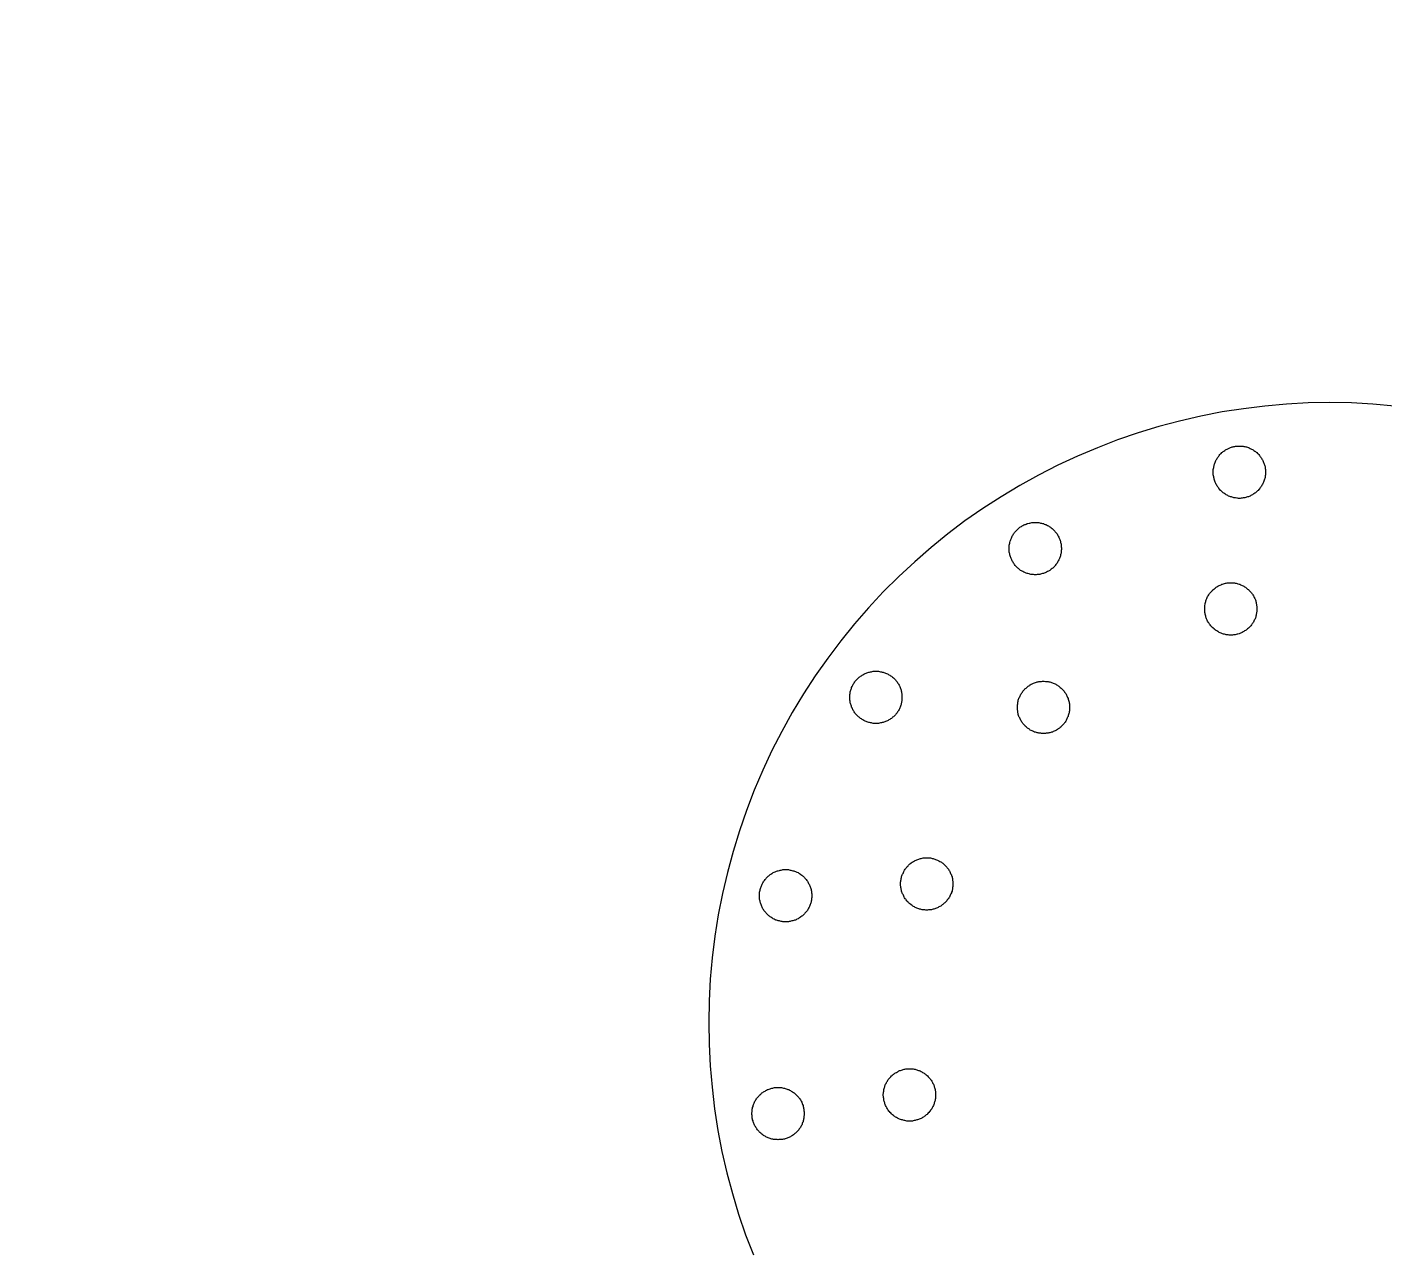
# Model space of a CAD drawing. Extents: x 1225654 to 1325654, y 924838 to 1022543.
# Drawn here: x 1302540 to 1304111, y 967745 to 969159 of the extents above; entities that cross this region are included whole.
import ezdxf

# ---------------------------------------------------------------- set-up
doc = ezdxf.new("R2010")
doc.units = 13

msp = doc.modelspace()

# ---------------------------------------------------------------- linework, layer by layer
msp.add_lwpolyline([(1260678.3, 924838.4), (1290630.1, 924838.4, 6.524121)], format="xyb", close=True)
msp.add_lwpolyline([(1260678.3, 924838.4), (1290630.1, 924838.4, 6.524121)], format="xyb", close=True)
msp.add_lwpolyline([(1304122.5, 968721.1), (1304097.5, 968723.3), (1304072.6, 968724.7), (1304047.6, 968725.1), (1304022.6, 968724.7), (1303997.5, 968723.3), (1303972.4, 968721.1), (1303947.7, 968718.1), (1303923, 968714.3), (1303898.4, 968709.3), (1303873.9, 968703.7), (1303849.9, 968697.5), (1303825.8, 968690), (1303802.1, 968681.9), (1303778.8, 968672.9), (1303755.6, 968663.2), (1303732.9, 968652.6), (1303710.6, 968641.2), (1303688.8, 968629.3), (1303667.2, 968616.2), (1303646.2, 968602.7), (1303625.5, 968588.3), (1303605.5, 968573.2), (1303586.2, 968557.5), (1303567.3, 968541), (1303548.8, 968523.9), (1303531, 968506.4), (1303513.9, 968487.9), (1303497.5, 968469.1), (1303481.8, 968449.7), (1303466.7, 968429.7), (1303452.3, 968409.2), (1303438.6, 968388.3), (1303425.7, 968366.7), (1303413.6, 968344.8), (1303402.1, 968322.6), (1303391.5, 968299.9), (1303381.6, 968276.9), (1303372.6, 968253.5), (1303364.5, 968229.8), (1303357.1, 968205.8), (1303350.6, 968181.7), (1303344.9, 968157.2), (1303340, 968132.7), (1303336.2, 968107.9), (1303333.1, 968083), (1303330.8, 968058.2), (1303329.5, 968033), (1303329, 968008), (1303329.5, 967983.1), (1303330.5, 967958.1), (1303332.8, 967933.1), (1303335.7, 967908.2), (1303339.6, 967883.3), (1303344.3, 967858.8), (1303349.9, 967834.3), (1303356.4, 967810.3), (1303363.6, 967786.2), (1303371.7, 967762.5), (1303380.7, 967739.2)])
for points in [[(1303943, 968614.4), (1303941.9, 968614.4), (1303941, 968614.6), (1303939.9, 968614.6), (1303938.7, 968614.9), (1303937.8, 968614.9), (1303936.7, 968615.1), (1303935.8, 968615.3), (1303934.7, 968615.6), (1303933.8, 968616), (1303932.7, 968616.2), (1303931.8, 968616.6), (1303930.6, 968617.1), (1303929.7, 968617.6), (1303928.8, 968618), (1303927.9, 968618.5), (1303927, 968619.2), (1303926.1, 968619.6), (1303925.2, 968620.2), (1303924.3, 968620.9), (1303923.6, 968621.6), (1303922.7, 968622.3), (1303922.1, 968622.9), (1303921.2, 968623.6), (1303920.5, 968624.5), (1303919.8, 968625.2), (1303919.1, 968626.1), (1303918.5, 968627), (1303918, 968627.9), (1303917.4, 968628.6), (1303916.9, 968629.5), (1303916.2, 968630.6), (1303915.8, 968631.5), (1303915.3, 968632.4), (1303914.9, 968633.3), (1303914.7, 968634.4), (1303914.2, 968635.3), (1303914, 968636.5), (1303913.8, 968637.3), (1303913.5, 968638.5), (1303913.3, 968639.4), (1303913.1, 968640.5), (1303912.8, 968641.6), (1303912.8, 968642.5), (1303912.8, 968643.7), (1303912.8, 968644.8), (1303912.8, 968645.7), (1303912.8, 968646.8), (1303912.8, 968647.9), (1303913.1, 968648.8), (1303913.3, 968650), (1303913.5, 968651.1), (1303913.8, 968652), (1303914, 968653.1), (1303914.2, 968654), (1303914.7, 968655.1), (1303914.9, 968656), (1303915.3, 968656.9), (1303915.8, 968658.1), (1303916.2, 968658.9), (1303916.9, 968659.8), (1303917.4, 968660.8), (1303918, 968661.7), (1303918.5, 968662.5), (1303919.1, 968663.2), (1303919.8, 968664.1), (1303920.5, 968665), (1303921.2, 968665.7), (1303922.1, 968666.4), (1303922.7, 968667.3), (1303923.6, 968668), (1303924.3, 968668.6), (1303925.2, 968669.1), (1303926.1, 968669.7), (1303927, 968670.4), (1303927.9, 968670.9), (1303928.8, 968671.3), (1303929.7, 968671.8), (1303930.6, 968672.2), (1303931.8, 968672.7), (1303932.7, 968673.1), (1303933.8, 968673.6), (1303934.7, 968673.8), (1303935.8, 968674), (1303936.7, 968674.2), (1303937.8, 968674.5), (1303938.7, 968674.7), (1303939.9, 968674.7), (1303941, 968674.9), (1303941.9, 968674.9), (1303943, 968674.9), (1303944.1, 968674.9), (1303945, 968674.9), (1303946.2, 968674.7), (1303947.3, 968674.7), (1303948.2, 968674.5), (1303949.3, 968674.2), (1303950.4, 968674), (1303951.3, 968673.8), (1303952.4, 968673.6), (1303953.4, 968673.1), (1303954.3, 968672.7), (1303955.4, 968672.2), (1303956.3, 968671.8), (1303957.2, 968671.3), (1303958.1, 968670.9), (1303959, 968670.4), (1303959.9, 968669.7), (1303960.8, 968669.1), (1303961.7, 968668.6), (1303962.3, 968668), (1303963.2, 968667.3), (1303963.9, 968666.4), (1303964.8, 968665.7), (1303965.5, 968665), (1303966.2, 968664.1), (1303966.8, 968663.2), (1303967.5, 968662.5), (1303968, 968661.7), (1303968.7, 968660.8), (1303969.1, 968659.8), (1303969.8, 968658.9), (1303970.2, 968658.1), (1303970.7, 968656.9), (1303971.1, 968656), (1303971.4, 968655.1), (1303971.8, 968654), (1303972, 968653.1), (1303972.3, 968652), (1303972.7, 968651.1), (1303972.7, 968650), (1303972.9, 968648.8), (1303973.1, 968647.9), (1303973.1, 968646.8), (1303973.1, 968645.7), (1303973.1, 968644.8), (1303973.1, 968643.7), (1303973.1, 968642.5), (1303973.1, 968641.6), (1303972.9, 968640.5), (1303972.7, 968639.4), (1303972.7, 968638.5), (1303972.3, 968637.3), (1303972, 968636.5), (1303971.8, 968635.3), (1303971.4, 968634.4), (1303971.1, 968633.3), (1303970.7, 968632.4), (1303970.2, 968631.5), (1303969.8, 968630.6), (1303969.1, 968629.5), (1303968.7, 968628.6), (1303968, 968627.9), (1303967.5, 968627), (1303966.8, 968626.1), (1303966.2, 968625.2), (1303965.5, 968624.5), (1303964.8, 968623.6), (1303963.9, 968622.9), (1303963.2, 968622.3), (1303962.3, 968621.6), (1303961.7, 968620.9), (1303960.8, 968620.2), (1303959.9, 968619.6), (1303959, 968619.2), (1303958.1, 968618.5), (1303957.2, 968618), (1303956.3, 968617.6), (1303955.4, 968617.1), (1303954.3, 968616.6), (1303953.4, 968616.2), (1303952.4, 968616), (1303951.3, 968615.6), (1303950.4, 968615.3), (1303949.3, 968615.1), (1303948.2, 968614.9), (1303947.3, 968614.9), (1303946.2, 968614.6), (1303945, 968614.6), (1303944.1, 968614.4), (1303943, 968614.4), (1303943, 968614.4)], [(1303706.8, 968526), (1303705.8, 968526), (1303704.7, 968526.2), (1303703.6, 968526.2), (1303702.7, 968526.4), (1303701.6, 968526.4), (1303700.5, 968526.6), (1303699.6, 968526.9), (1303698.4, 968527.3), (1303697.5, 968527.5), (1303696.4, 968527.8), (1303695.5, 968528.2), (1303694.6, 968528.7), (1303693.5, 968529.1), (1303692.6, 968529.6), (1303691.7, 968530), (1303690.8, 968530.7), (1303689.9, 968531.1), (1303689, 968531.8), (1303688.3, 968532.5), (1303687.4, 968533.2), (1303686.5, 968533.8), (1303685.8, 968534.5), (1303685.2, 968535.2), (1303684.2, 968536.1), (1303683.6, 968536.8), (1303682.9, 968537.7), (1303682.5, 968538.6), (1303681.8, 968539.5), (1303681.1, 968540.4), (1303680.6, 968541.3), (1303680.2, 968542.2), (1303679.7, 968543.1), (1303679.3, 968544), (1303678.9, 968544.9), (1303678.4, 968546), (1303678.2, 968546.9), (1303677.7, 968548), (1303677.5, 968548.9), (1303677.3, 968550.1), (1303677, 968551), (1303676.8, 968552.1), (1303676.8, 968553.2), (1303676.6, 968554.1), (1303676.6, 968555.2), (1303676.6, 968556.3), (1303676.6, 968557.3), (1303676.6, 968558.4), (1303676.8, 968559.5), (1303676.8, 968560.4), (1303677, 968561.5), (1303677.3, 968562.6), (1303677.5, 968563.5), (1303677.7, 968564.7), (1303678.2, 968565.6), (1303678.4, 968566.7), (1303678.9, 968567.6), (1303679.3, 968568.5), (1303679.7, 968569.6), (1303680.2, 968570.5), (1303680.6, 968571.4), (1303681.1, 968572.3), (1303681.8, 968573.2), (1303682.5, 968574.1), (1303682.9, 968575), (1303683.6, 968575.7), (1303684.2, 968576.6), (1303685.2, 968577.3), (1303685.8, 968577.9), (1303686.5, 968578.9), (1303687.4, 968579.5), (1303688.3, 968580.2), (1303689, 968580.9), (1303689.9, 968581.3), (1303690.8, 968582), (1303691.7, 968582.5), (1303692.6, 968582.9), (1303693.5, 968583.6), (1303694.6, 968584), (1303695.5, 968584.2), (1303696.4, 968584.7), (1303697.5, 968585.2), (1303698.4, 968585.4), (1303699.6, 968585.6), (1303700.5, 968585.8), (1303701.6, 968586.1), (1303702.7, 968586.3), (1303703.6, 968586.3), (1303704.7, 968586.5), (1303705.8, 968586.5), (1303706.8, 968586.5), (1303707.9, 968586.5), (1303709, 968586.5), (1303709.9, 968586.3), (1303711, 968586.3), (1303712.1, 968586.1), (1303713, 968585.8), (1303714.2, 968585.6), (1303715.1, 968585.4), (1303716.2, 968585.2), (1303717.1, 968584.7), (1303718.2, 968584.2), (1303719.1, 968584), (1303720, 968583.6), (1303720.9, 968582.9), (1303722.1, 968582.5), (1303722.9, 968582), (1303723.6, 968581.3), (1303724.5, 968580.9), (1303725.4, 968580.2), (1303726.3, 968579.5), (1303727, 968578.9), (1303727.9, 968577.9), (1303728.6, 968577.3), (1303729.3, 968576.6), (1303729.9, 968575.7), (1303730.6, 968575), (1303731.3, 968574.1), (1303732, 968573.2), (1303732.4, 968572.3), (1303733.1, 968571.4), (1303733.5, 968570.5), (1303734, 968569.6), (1303734.4, 968568.5), (1303734.9, 968567.6), (1303735.3, 968566.7), (1303735.6, 968565.6), (1303736, 968564.7), (1303736.2, 968563.5), (1303736.5, 968562.6), (1303736.7, 968561.5), (1303736.7, 968560.4), (1303736.9, 968559.5), (1303736.9, 968558.4), (1303737.1, 968557.3), (1303737.1, 968556.3), (1303737.1, 968555.2), (1303736.9, 968554.1), (1303736.9, 968553.2), (1303736.7, 968552.1), (1303736.7, 968551), (1303736.5, 968550.1), (1303736.2, 968548.9), (1303736, 968548), (1303735.6, 968546.9), (1303735.3, 968546), (1303734.9, 968544.9), (1303734.4, 968544), (1303734, 968543.1), (1303733.5, 968542.2), (1303733.1, 968541.3), (1303732.4, 968540.4), (1303732, 968539.5), (1303731.3, 968538.6), (1303730.6, 968537.7), (1303729.9, 968536.8), (1303729.3, 968536.1), (1303728.6, 968535.2), (1303727.9, 968534.5), (1303727, 968533.8), (1303726.3, 968533.2), (1303725.4, 968532.5), (1303724.5, 968531.8), (1303723.6, 968531.1), (1303722.9, 968530.7), (1303722.1, 968530), (1303720.9, 968529.6), (1303720, 968529.1), (1303719.1, 968528.7), (1303718.2, 968528.2), (1303717.1, 968527.8), (1303716.2, 968527.5), (1303715.1, 968527.3), (1303714.2, 968526.9), (1303713, 968526.6), (1303712.1, 968526.4), (1303711, 968526.4), (1303709.9, 968526.2), (1303709, 968526.2), (1303707.9, 968526), (1303706.8, 968526), (1303706.8, 968526)], [(1303933.1, 968456.2), (1303932, 968456.2), (1303931.1, 968456.2), (1303929.9, 968456.4), (1303928.8, 968456.4), (1303927.9, 968456.7), (1303926.8, 968456.9), (1303925.7, 968457.1), (1303924.8, 968457.4), (1303923.6, 968457.8), (1303922.7, 968458), (1303921.9, 968458.4), (1303920.7, 968458.9), (1303919.8, 968459.4), (1303918.9, 968459.8), (1303918, 968460.3), (1303917.1, 968461), (1303916.2, 968461.4), (1303915.3, 968462), (1303914.4, 968462.7), (1303913.8, 968463.4), (1303912.8, 968464.1), (1303912.2, 968464.8), (1303911.3, 968465.5), (1303910.6, 968466.3), (1303909.9, 968467), (1303909.2, 968467.9), (1303908.6, 968468.9), (1303908.2, 968469.5), (1303907.5, 968470.4), (1303907, 968471.3), (1303906.3, 968472.2), (1303905.9, 968473.3), (1303905.4, 968474.2), (1303905, 968475.1), (1303904.7, 968476.3), (1303904.3, 968477.1), (1303904.1, 968478.1), (1303903.9, 968479.2), (1303903.6, 968480.3), (1303903.4, 968481.2), (1303903.2, 968482.3), (1303903, 968483.3), (1303903, 968484.3), (1303903, 968485.5), (1303903, 968486.6), (1303903, 968487.5), (1303903, 968488.6), (1303903, 968489.8), (1303903.2, 968490.6), (1303903.4, 968491.8), (1303903.6, 968492.7), (1303903.9, 968493.8), (1303904.1, 968494.9), (1303904.3, 968495.8), (1303904.7, 968497), (1303905, 968497.8), (1303905.4, 968498.7), (1303905.9, 968499.7), (1303906.3, 968500.8), (1303907, 968501.7), (1303907.5, 968502.6), (1303908.2, 968503.5), (1303908.6, 968504.4), (1303909.2, 968505), (1303909.9, 968505.9), (1303910.6, 968506.6), (1303911.3, 968507.5), (1303912.2, 968508.2), (1303912.8, 968508.9), (1303913.8, 968509.5), (1303914.4, 968510.2), (1303915.3, 968510.9), (1303916.2, 968511.6), (1303917.1, 968512.2), (1303918, 968512.7), (1303918.9, 968513.1), (1303919.8, 968513.6), (1303920.7, 968514.1), (1303921.9, 968514.5), (1303922.7, 968515), (1303923.6, 968515.2), (1303924.8, 968515.6), (1303925.7, 968515.8), (1303926.8, 968516.1), (1303927.9, 968516.3), (1303928.8, 968516.5), (1303929.9, 968516.5), (1303931.1, 968516.7), (1303932, 968516.7), (1303933.1, 968516.7), (1303934.2, 968516.7), (1303935.1, 968516.7), (1303936.3, 968516.5), (1303937.4, 968516.5), (1303938.3, 968516.3), (1303939.4, 968516.1), (1303940.5, 968515.8), (1303941.4, 968515.6), (1303942.6, 968515.2), (1303943.5, 968515), (1303944.3, 968514.5), (1303945.5, 968514.1), (1303946.4, 968513.6), (1303947.3, 968513.1), (1303948.2, 968512.7), (1303949.1, 968512.2), (1303950, 968511.6), (1303950.9, 968510.9), (1303951.8, 968510.2), (1303952.4, 968509.5), (1303953.4, 968508.9), (1303954, 968508.2), (1303954.9, 968507.5), (1303955.6, 968506.6), (1303956.3, 968505.9), (1303957, 968505), (1303957.6, 968504.4), (1303958.1, 968503.5), (1303958.7, 968502.6), (1303959.2, 968501.7), (1303959.9, 968500.8), (1303960.3, 968499.7), (1303960.8, 968498.7), (1303961.2, 968497.8), (1303961.5, 968497), (1303961.9, 968495.8), (1303962.1, 968494.9), (1303962.3, 968493.8), (1303962.6, 968492.7), (1303962.8, 968491.8), (1303963, 968490.6), (1303963.2, 968489.8), (1303963.2, 968488.6), (1303963.2, 968487.5), (1303963.2, 968486.6), (1303963.2, 968485.5), (1303963.2, 968484.3), (1303963.2, 968483.3), (1303963, 968482.3), (1303962.8, 968481.2), (1303962.6, 968480.3), (1303962.3, 968479.2), (1303962.1, 968478.1), (1303961.9, 968477.1), (1303961.5, 968476.3), (1303961.2, 968475.1), (1303960.8, 968474.2), (1303960.3, 968473.3), (1303959.9, 968472.2), (1303959.2, 968471.3), (1303958.7, 968470.4), (1303958.1, 968469.5), (1303957.6, 968468.9), (1303957, 968467.9), (1303956.3, 968467), (1303955.6, 968466.3), (1303954.9, 968465.5), (1303954, 968464.8), (1303953.4, 968464.1), (1303952.4, 968463.4), (1303951.8, 968462.7), (1303950.9, 968462), (1303950, 968461.4), (1303949.1, 968461), (1303948.2, 968460.3), (1303947.3, 968459.8), (1303946.4, 968459.4), (1303945.5, 968458.9), (1303944.3, 968458.4), (1303943.5, 968458), (1303942.6, 968457.8), (1303941.4, 968457.4), (1303940.5, 968457.1), (1303939.4, 968456.9), (1303938.3, 968456.7), (1303937.4, 968456.4), (1303936.3, 968456.4), (1303935.1, 968456.2), (1303934.2, 968456.2), (1303933.1, 968456.2), (1303933.1, 968456.2)], [(1303522.4, 968354.1), (1303521.4, 968354.1), (1303520.4, 968354.1), (1303519.3, 968354.1), (1303518.2, 968354.3), (1303517.3, 968354.6), (1303516.2, 968354.8), (1303515.1, 968355), (1303514.2, 968355.2), (1303513, 968355.4), (1303512.1, 968355.9), (1303511.2, 968356.1), (1303510.1, 968356.6), (1303509.2, 968357), (1303508.3, 968357.5), (1303507.4, 968358.2), (1303506.5, 968358.6), (1303505.6, 968359.2), (1303504.7, 968359.7), (1303503.8, 968360.4), (1303503.1, 968361.1), (1303502.2, 968361.8), (1303501.5, 968362.4), (1303500.7, 968363.3), (1303500, 968364), (1303499.3, 968364.9), (1303498.6, 968365.6), (1303497.9, 968366.4), (1303497.3, 968367.4), (1303496.8, 968368.3), (1303496.2, 968369.1), (1303495.7, 968370), (1303495.2, 968371), (1303494.8, 968371.9), (1303494.3, 968373), (1303494.1, 968373.9), (1303493.7, 968375), (1303493.5, 968375.9), (1303493, 968377), (1303492.8, 968377.9), (1303492.8, 968379.1), (1303492.6, 968379.9), (1303492.3, 968381.1), (1303492.3, 968382.2), (1303492.3, 968383.1), (1303492.1, 968384.2), (1303492.3, 968385.4), (1303492.3, 968386.3), (1303492.3, 968387.4), (1303492.6, 968388.5), (1303492.8, 968389.4), (1303492.8, 968390.6), (1303493, 968391.6), (1303493.5, 968392.6), (1303493.7, 968393.7), (1303494.1, 968394.6), (1303494.3, 968395.5), (1303494.8, 968396.6), (1303495.2, 968397.5), (1303495.7, 968398.4), (1303496.2, 968399.3), (1303496.8, 968400.2), (1303497.3, 968401.1), (1303497.9, 968402), (1303498.6, 968402.9), (1303499.3, 968403.6), (1303500, 968404.5), (1303500.7, 968405.1), (1303501.5, 968406), (1303502.2, 968406.7), (1303503.1, 968407.4), (1303503.8, 968408.1), (1303504.7, 968408.7), (1303505.6, 968409.2), (1303506.5, 968409.9), (1303507.4, 968410.3), (1303508.3, 968411), (1303509.2, 968411.5), (1303510.1, 968411.9), (1303511.2, 968412.3), (1303512.1, 968412.6), (1303513, 968413), (1303514.2, 968413.2), (1303515.1, 968413.5), (1303516.2, 968413.9), (1303517.3, 968413.9), (1303518.2, 968414.2), (1303519.3, 968414.4), (1303520.4, 968414.4), (1303521.4, 968414.4), (1303522.4, 968414.4), (1303523.6, 968414.4), (1303524.5, 968414.4), (1303525.6, 968414.4), (1303526.7, 968414.2), (1303527.6, 968413.9), (1303528.8, 968413.9), (1303529.6, 968413.5), (1303530.8, 968413.2), (1303531.7, 968413), (1303532.8, 968412.6), (1303533.7, 968412.3), (1303534.8, 968411.9), (1303535.8, 968411.5), (1303536.7, 968411), (1303537.5, 968410.3), (1303538.4, 968409.9), (1303539.4, 968409.2), (1303540.3, 968408.7), (1303541.1, 968408.1), (1303541.8, 968407.4), (1303542.7, 968406.7), (1303543.4, 968406), (1303544.3, 968405.1), (1303545, 968404.5), (1303545.6, 968403.6), (1303546.3, 968402.9), (1303547, 968402), (1303547.4, 968401.1), (1303548.1, 968400.2), (1303548.6, 968399.3), (1303549.3, 968398.4), (1303549.7, 968397.5), (1303550.2, 968396.6), (1303550.6, 968395.5), (1303550.9, 968394.6), (1303551.3, 968393.7), (1303551.5, 968392.6), (1303551.7, 968391.6), (1303551.9, 968390.6), (1303552.2, 968389.4), (1303552.4, 968388.5), (1303552.6, 968387.4), (1303552.6, 968386.3), (1303552.6, 968385.4), (1303552.6, 968384.2), (1303552.6, 968383.1), (1303552.6, 968382.2), (1303552.6, 968381.1), (1303552.4, 968379.9), (1303552.2, 968379.1), (1303551.9, 968377.9), (1303551.7, 968377), (1303551.5, 968375.9), (1303551.3, 968375), (1303550.9, 968373.9), (1303550.6, 968373), (1303550.2, 968371.9), (1303549.7, 968371), (1303549.3, 968370), (1303548.6, 968369.1), (1303548.1, 968368.3), (1303547.4, 968367.4), (1303547, 968366.4), (1303546.3, 968365.6), (1303545.6, 968364.9), (1303545, 968364), (1303544.3, 968363.3), (1303543.4, 968362.4), (1303542.7, 968361.8), (1303541.8, 968361.1), (1303541.1, 968360.4), (1303540.3, 968359.7), (1303539.4, 968359.2), (1303538.4, 968358.6), (1303537.5, 968358.2), (1303536.7, 968357.5), (1303535.8, 968357), (1303534.8, 968356.6), (1303533.7, 968356.1), (1303532.8, 968355.9), (1303531.7, 968355.4), (1303530.8, 968355.2), (1303529.6, 968355), (1303528.8, 968354.8), (1303527.6, 968354.6), (1303526.7, 968354.3), (1303525.6, 968354.1), (1303524.5, 968354.1), (1303523.6, 968354.1), (1303522.4, 968354.1), (1303522.4, 968354.1)], [(1303716.4, 968342.4), (1303715.3, 968342.4), (1303714.2, 968342.4), (1303713.3, 968342.6), (1303712.1, 968342.6), (1303711, 968342.8), (1303710.1, 968343.1), (1303709, 968343.3), (1303708.1, 968343.5), (1303707, 968344), (1303706.1, 968344.1), (1303704.9, 968344.6), (1303704.1, 968345.1), (1303703.2, 968345.5), (1303702.2, 968346), (1303701.1, 968346.4), (1303700.2, 968346.9), (1303699.6, 968347.6), (1303698.6, 968348.2), (1303697.7, 968348.7), (1303696.9, 968349.3), (1303696.2, 968350), (1303695.3, 968350.9), (1303694.6, 968351.6), (1303693.9, 968352.3), (1303693.3, 968353.2), (1303692.6, 968354.1), (1303691.9, 968354.8), (1303691.2, 968355.6), (1303690.8, 968356.6), (1303690.1, 968357.5), (1303689.7, 968358.4), (1303689.2, 968359.2), (1303688.8, 968360.4), (1303688.3, 968361.3), (1303687.8, 968362.2), (1303687.6, 968363.3), (1303687.2, 968364.2), (1303686.9, 968365.4), (1303686.7, 968366.2), (1303686.5, 968367.4), (1303686.5, 968368.5), (1303686.3, 968369.4), (1303686.3, 968370.5), (1303686.1, 968371.6), (1303686.1, 968372.6), (1303686.1, 968373.6), (1303686.3, 968374.8), (1303686.3, 968375.7), (1303686.5, 968376.8), (1303686.5, 968377.9), (1303686.7, 968378.8), (1303686.9, 968379.9), (1303687.2, 968380.8), (1303687.6, 968382), (1303687.8, 968382.9), (1303688.3, 968384), (1303688.8, 968384.9), (1303689.2, 968385.8), (1303689.7, 968386.7), (1303690.1, 968387.8), (1303690.8, 968388.7), (1303691.2, 968389.4), (1303691.9, 968390.3), (1303692.6, 968391.2), (1303693.3, 968392.1), (1303693.9, 968392.8), (1303694.6, 968393.7), (1303695.3, 968394.3), (1303696.2, 968395), (1303696.9, 968395.7), (1303697.7, 968396.4), (1303698.6, 968397.1), (1303699.6, 968397.7), (1303700.2, 968398.2), (1303701.1, 968398.8), (1303702.2, 968399.3), (1303703.2, 968399.8), (1303704.1, 968400.2), (1303704.9, 968400.7), (1303706.1, 968401.1), (1303707, 968401.3), (1303708.1, 968401.8), (1303709, 968402), (1303710.1, 968402.2), (1303711, 968402.4), (1303712.1, 968402.4), (1303713.3, 968402.7), (1303714.2, 968402.7), (1303715.3, 968402.9), (1303716.4, 968402.9), (1303717.3, 968402.9), (1303718.5, 968402.7), (1303719.6, 968402.7), (1303720.5, 968402.4), (1303721.6, 968402.4), (1303722.7, 968402.2), (1303723.6, 968402), (1303724.8, 968401.8), (1303725.7, 968401.3), (1303726.8, 968401.1), (1303727.7, 968400.7), (1303728.6, 968400.2), (1303729.7, 968399.8), (1303730.6, 968399.3), (1303731.5, 968398.8), (1303732.4, 968398.2), (1303733.3, 968397.7), (1303734.2, 968397.1), (1303734.9, 968396.4), (1303735.8, 968395.7), (1303736.7, 968395), (1303737.3, 968394.3), (1303738, 968393.7), (1303738.9, 968392.8), (1303739.6, 968392.1), (1303740.3, 968391.2), (1303740.7, 968390.3), (1303741.4, 968389.4), (1303742.1, 968388.7), (1303742.5, 968387.8), (1303743, 968386.7), (1303743.4, 968385.8), (1303743.8, 968384.9), (1303744.3, 968384), (1303744.8, 968382.9), (1303745, 968382), (1303745.4, 968380.8), (1303745.7, 968379.9), (1303745.9, 968378.8), (1303746.1, 968377.9), (1303746.4, 968376.8), (1303746.4, 968375.7), (1303746.6, 968374.8), (1303746.6, 968373.6), (1303746.6, 968372.6), (1303746.6, 968371.6), (1303746.6, 968370.5), (1303746.4, 968369.4), (1303746.4, 968368.5), (1303746.1, 968367.4), (1303745.9, 968366.2), (1303745.7, 968365.4), (1303745.4, 968364.2), (1303745, 968363.3), (1303744.8, 968362.2), (1303744.3, 968361.3), (1303743.8, 968360.4), (1303743.4, 968359.2), (1303743, 968358.4), (1303742.5, 968357.5), (1303742.1, 968356.6), (1303741.4, 968355.6), (1303740.7, 968354.8), (1303740.3, 968354.1), (1303739.6, 968353.2), (1303738.9, 968352.3), (1303738, 968351.6), (1303737.3, 968350.9), (1303736.7, 968350), (1303735.8, 968349.3), (1303734.9, 968348.7), (1303734.2, 968348.2), (1303733.3, 968347.6), (1303732.4, 968346.9), (1303731.5, 968346.4), (1303730.6, 968346), (1303729.7, 968345.5), (1303728.6, 968345.1), (1303727.7, 968344.6), (1303726.8, 968344.1), (1303725.7, 968344), (1303724.8, 968343.5), (1303723.6, 968343.3), (1303722.7, 968343.1), (1303721.6, 968342.8), (1303720.5, 968342.6), (1303719.6, 968342.6), (1303718.5, 968342.4), (1303717.3, 968342.4), (1303716.4, 968342.4), (1303716.4, 968342.4)], [(1303417.9, 968124.6), (1303416.9, 968124.6), (1303415.8, 968124.6), (1303414.7, 968124.6), (1303413.8, 968124.8), (1303412.7, 968125), (1303411.7, 968125.3), (1303410.7, 968125.5), (1303409.5, 968125.7), (1303408.6, 968126), (1303407.5, 968126.4), (1303406.6, 968126.6), (1303405.7, 968127), (1303404.8, 968127.5), (1303403.7, 968128), (1303402.8, 968128.6), (1303401.9, 968129.1), (1303400.9, 968129.8), (1303400.1, 968130.2), (1303399.4, 968130.9), (1303398.5, 968131.6), (1303397.8, 968132.2), (1303396.9, 968132.9), (1303396.3, 968133.8), (1303395.6, 968134.5), (1303394.9, 968135.4), (1303394.2, 968136.1), (1303393.6, 968137), (1303392.9, 968137.8), (1303392.2, 968138.8), (1303391.7, 968139.7), (1303391.3, 968140.5), (1303390.8, 968141.4), (1303390.4, 968142.4), (1303390, 968143.5), (1303389.5, 968144.4), (1303389.3, 968145.3), (1303388.8, 968146.4), (1303388.6, 968147.3), (1303388.4, 968148.4), (1303388.1, 968149.6), (1303387.9, 968150.5), (1303387.9, 968151.6), (1303387.7, 968152.7), (1303387.7, 968153.6), (1303387.7, 968154.8), (1303387.7, 968155.8), (1303387.7, 968156.8), (1303387.9, 968157.9), (1303387.9, 968159), (1303388.1, 968159.9), (1303388.4, 968161), (1303388.6, 968162), (1303388.8, 968163), (1303389.3, 968164.2), (1303389.5, 968165.1), (1303390, 968166), (1303390.4, 968167.1), (1303390.8, 968168), (1303391.3, 968168.9), (1303391.7, 968169.8), (1303392.2, 968170.7), (1303392.9, 968171.6), (1303393.6, 968172.5), (1303394.2, 968173.4), (1303394.9, 968174.1), (1303395.6, 968175), (1303396.3, 968175.7), (1303396.9, 968176.5), (1303397.8, 968177.2), (1303398.5, 968177.9), (1303399.4, 968178.6), (1303400.1, 968179.3), (1303400.9, 968179.7), (1303401.9, 968180.4), (1303402.8, 968180.8), (1303403.7, 968181.5), (1303404.8, 968182), (1303405.7, 968182.4), (1303406.6, 968182.9), (1303407.5, 968183.1), (1303408.6, 968183.5), (1303409.5, 968183.7), (1303410.7, 968184), (1303411.7, 968184.2), (1303412.7, 968184.4), (1303413.8, 968184.6), (1303414.7, 968184.9), (1303415.8, 968184.9), (1303416.9, 968184.9), (1303417.9, 968184.9), (1303418.9, 968184.9), (1303420.1, 968184.9), (1303421.2, 968184.9), (1303422.1, 968184.6), (1303423.2, 968184.4), (1303424.1, 968184.2), (1303425.3, 968184), (1303426.4, 968183.7), (1303427.3, 968183.5), (1303428.2, 968183.1), (1303429.3, 968182.9), (1303430.2, 968182.4), (1303431.1, 968182), (1303432.3, 968181.5), (1303433.1, 968180.8), (1303434, 968180.4), (1303435, 968179.7), (1303435.6, 968179.3), (1303436.6, 968178.6), (1303437.4, 968177.9), (1303438.1, 968177.2), (1303439, 968176.5), (1303439.7, 968175.7), (1303440.3, 968175), (1303441, 968174.1), (1303441.7, 968173.4), (1303442.4, 968172.5), (1303443.1, 968171.6), (1303443.5, 968170.7), (1303444.2, 968169.8), (1303444.6, 968168.9), (1303445.1, 968168), (1303445.5, 968167.1), (1303446, 968166), (1303446.4, 968165.1), (1303446.7, 968164.2), (1303447.1, 968163), (1303447.4, 968162), (1303447.5, 968161), (1303447.8, 968159.9), (1303448, 968159), (1303448, 968157.9), (1303448.2, 968156.8), (1303448.2, 968155.8), (1303448.2, 968154.8), (1303448.2, 968153.6), (1303448.2, 968152.7), (1303448, 968151.6), (1303448, 968150.5), (1303447.8, 968149.6), (1303447.5, 968148.4), (1303447.4, 968147.3), (1303447.1, 968146.4), (1303446.7, 968145.3), (1303446.4, 968144.4), (1303446, 968143.5), (1303445.5, 968142.4), (1303445.1, 968141.4), (1303444.6, 968140.5), (1303444.2, 968139.7), (1303443.5, 968138.8), (1303443.1, 968137.8), (1303442.4, 968137), (1303441.7, 968136.1), (1303441, 968135.4), (1303440.3, 968134.5), (1303439.7, 968133.8), (1303439, 968132.9), (1303438.1, 968132.2), (1303437.4, 968131.6), (1303436.6, 968130.9), (1303435.6, 968130.2), (1303435, 968129.8), (1303434, 968129.1), (1303433.1, 968128.6), (1303432.3, 968128), (1303431.1, 968127.5), (1303430.2, 968127), (1303429.3, 968126.6), (1303428.2, 968126.4), (1303427.3, 968126), (1303426.4, 968125.7), (1303425.3, 968125.5), (1303424.1, 968125.3), (1303423.2, 968125), (1303422.1, 968124.8), (1303421.2, 968124.6), (1303420.1, 968124.6), (1303418.9, 968124.6), (1303417.9, 968124.6), (1303417.9, 968124.6)], [(1303581.2, 968138.1), (1303580.3, 968138.1), (1303579.2, 968138.3), (1303578.1, 968138.3), (1303577.1, 968138.5), (1303576, 968138.5), (1303574.9, 968138.8), (1303574, 968139), (1303572.9, 968139.2), (1303572, 968139.7), (1303570.9, 968139.9), (1303569.9, 968140.4), (1303569, 968140.8), (1303567.9, 968141.2), (1303567, 968141.7), (1303566.1, 968142.1), (1303565.3, 968142.8), (1303564.3, 968143.3), (1303563.4, 968144), (1303562.7, 968144.6), (1303561.8, 968145.3), (1303561, 968146), (1303560.3, 968146.6), (1303559.6, 968147.3), (1303558.7, 968148.2), (1303558.1, 968148.9), (1303557.4, 968149.8), (1303556.9, 968150.7), (1303556.2, 968151.3), (1303555.5, 968152.2), (1303555.1, 968153.2), (1303554.6, 968154.3), (1303554.2, 968155.2), (1303553.8, 968156.1), (1303553.3, 968157), (1303552.9, 968158.1), (1303552.6, 968159), (1303552.2, 968160.1), (1303551.9, 968161), (1303551.7, 968162.1), (1303551.5, 968163), (1303551.3, 968164.2), (1303551.3, 968165.3), (1303551, 968166.2), (1303551, 968167.3), (1303551, 968168.5), (1303551, 968169.3), (1303551, 968170.5), (1303551.3, 968171.6), (1303551.3, 968172.5), (1303551.5, 968173.6), (1303551.7, 968174.8), (1303551.9, 968175.7), (1303552.2, 968176.8), (1303552.6, 968177.7), (1303552.9, 968178.8), (1303553.3, 968179.7), (1303553.8, 968180.6), (1303554.2, 968181.7), (1303554.6, 968182.6), (1303555.1, 968183.5), (1303555.5, 968184.4), (1303556.2, 968185.3), (1303556.9, 968186.2), (1303557.4, 968186.9), (1303558.1, 968187.8), (1303558.7, 968188.7), (1303559.6, 968189.4), (1303560.3, 968190.1), (1303561, 968190.9), (1303561.8, 968191.6), (1303562.7, 968192.3), (1303563.4, 968192.8), (1303564.3, 968193.4), (1303565.3, 968194.1), (1303566.1, 968194.5), (1303567, 968195), (1303567.9, 968195.4), (1303569, 968195.9), (1303569.9, 968196.4), (1303570.9, 968196.8), (1303572, 968197), (1303572.9, 968197.5), (1303574, 968197.7), (1303574.9, 968197.9), (1303576, 968198.1), (1303577.1, 968198.4), (1303578.1, 968198.4), (1303579.2, 968198.6), (1303580.3, 968198.6), (1303581.2, 968198.6), (1303582.3, 968198.6), (1303583.4, 968198.6), (1303584.3, 968198.4), (1303585.5, 968198.4), (1303586.6, 968198.1), (1303587.5, 968197.9), (1303588.6, 968197.7), (1303589.5, 968197.5), (1303590.6, 968197), (1303591.5, 968196.8), (1303592.7, 968196.4), (1303593.6, 968195.9), (1303594.5, 968195.4), (1303595.4, 968195), (1303596.5, 968194.5), (1303597.4, 968194.1), (1303598.3, 968193.4), (1303599, 968192.8), (1303599.9, 968192.3), (1303600.8, 968191.6), (1303601.4, 968190.9), (1303602.3, 968190.1), (1303603, 968189.4), (1303603.7, 968188.7), (1303604.4, 968187.8), (1303605, 968186.9), (1303605.7, 968186.2), (1303606.4, 968185.3), (1303606.9, 968184.4), (1303607.5, 968183.5), (1303608, 968182.6), (1303608.4, 968181.7), (1303608.9, 968180.6), (1303609.3, 968179.7), (1303609.8, 968178.8), (1303610, 968177.7), (1303610.5, 968176.8), (1303610.7, 968175.7), (1303610.9, 968174.8), (1303611.1, 968173.6), (1303611.1, 968172.5), (1303611.4, 968171.6), (1303611.4, 968170.5), (1303611.6, 968169.3), (1303611.6, 968168.5), (1303611.6, 968167.3), (1303611.4, 968166.2), (1303611.4, 968165.3), (1303611.1, 968164.2), (1303611.1, 968163), (1303610.9, 968162.1), (1303610.7, 968161), (1303610.5, 968160.1), (1303610, 968159), (1303609.8, 968158.1), (1303609.3, 968157), (1303608.9, 968156.1), (1303608.4, 968155.2), (1303608, 968154.3), (1303607.5, 968153.2), (1303606.9, 968152.2), (1303606.4, 968151.3), (1303605.7, 968150.7), (1303605, 968149.8), (1303604.4, 968148.9), (1303603.7, 968148.2), (1303603, 968147.3), (1303602.3, 968146.6), (1303601.4, 968146), (1303600.8, 968145.3), (1303599.9, 968144.6), (1303599, 968144), (1303598.3, 968143.3), (1303597.4, 968142.8), (1303596.5, 968142.1), (1303595.4, 968141.7), (1303594.5, 968141.2), (1303593.6, 968140.8), (1303592.7, 968140.4), (1303591.5, 968139.9), (1303590.6, 968139.7), (1303589.5, 968139.2), (1303588.6, 968139), (1303587.5, 968138.8), (1303586.6, 968138.5), (1303585.5, 968138.5), (1303584.3, 968138.3), (1303583.4, 968138.3), (1303582.3, 968138.1), (1303581.2, 968138.1), (1303581.2, 968138.1)], [(1303561.4, 967894.1), (1303560.3, 967894.1), (1303559.1, 967894.1), (1303558.2, 967894.1), (1303557.1, 967894.4), (1303556, 967894.6), (1303555.1, 967894.8), (1303554, 967895.1), (1303553.1, 967895.3), (1303551.9, 967895.5), (1303551, 967896), (1303549.9, 967896.2), (1303549, 967896.7), (1303548.1, 967897.1), (1303547.3, 967897.6), (1303546.1, 967898.2), (1303545.2, 967898.7), (1303544.3, 967899.4), (1303543.6, 967899.8), (1303542.7, 967900.5), (1303541.8, 967901.2), (1303541.1, 967901.8), (1303540.3, 967902.5), (1303539.6, 967903.4), (1303538.9, 967904.1), (1303538.2, 967905), (1303537.5, 967905.6), (1303536.8, 967906.6), (1303536.2, 967907.5), (1303535.8, 967908.4), (1303535.1, 967909.2), (1303534.6, 967910.2), (1303534.2, 967911.1), (1303533.7, 967911.9), (1303533.2, 967913.1), (1303532.8, 967914), (1303532.6, 967915.1), (1303532.2, 967916), (1303531.9, 967917.1), (1303531.7, 967918), (1303531.5, 967919.1), (1303531.5, 967920), (1303531.2, 967921.2), (1303531.2, 967922.3), (1303531, 967923.2), (1303531, 967924.3), (1303531, 967925.5), (1303531.2, 967926.3), (1303531.2, 967927.5), (1303531.5, 967928.6), (1303531.5, 967929.5), (1303531.7, 967930.6), (1303531.9, 967931.8), (1303532.2, 967932.7), (1303532.6, 967933.8), (1303532.8, 967934.7), (1303533.2, 967935.6), (1303533.7, 967936.7), (1303534.2, 967937.6), (1303534.6, 967938.5), (1303535.1, 967939.4), (1303535.8, 967940.3), (1303536.2, 967941.2), (1303536.8, 967942.1), (1303537.5, 967943), (1303538.2, 967943.7), (1303538.9, 967944.6), (1303539.6, 967945.2), (1303540.3, 967946.2), (1303541.1, 967946.8), (1303541.8, 967947.5), (1303542.7, 967948.2), (1303543.6, 967948.8), (1303544.3, 967949.3), (1303545.2, 967950), (1303546.1, 967950.4), (1303547.3, 967951.1), (1303548.1, 967951.5), (1303549, 967952), (1303549.9, 967952.4), (1303551, 967952.7), (1303551.9, 967953.1), (1303553.1, 967953.4), (1303554, 967953.6), (1303555.1, 967954), (1303556, 967954), (1303557.1, 967954.3), (1303558.2, 967954.5), (1303559.1, 967954.5), (1303560.3, 967954.5), (1303561.4, 967954.5), (1303562.3, 967954.5), (1303563.4, 967954.5), (1303564.6, 967954.5), (1303565.4, 967954.3), (1303566.6, 967954), (1303567.7, 967954), (1303568.6, 967953.6), (1303569.7, 967953.4), (1303570.6, 967953.1), (1303571.8, 967952.7), (1303572.6, 967952.4), (1303573.5, 967952), (1303574.7, 967951.5), (1303575.6, 967951.1), (1303576.5, 967950.4), (1303577.4, 967950), (1303578.3, 967949.3), (1303579.2, 967948.8), (1303579.8, 967948.2), (1303580.7, 967947.5), (1303581.7, 967946.8), (1303582.3, 967946.2), (1303583, 967945.2), (1303583.7, 967944.6), (1303584.6, 967943.7), (1303585.3, 967943), (1303585.7, 967942.1), (1303586.4, 967941.2), (1303587, 967940.3), (1303587.5, 967939.4), (1303587.9, 967938.5), (1303588.4, 967937.6), (1303588.9, 967936.7), (1303589.3, 967935.6), (1303589.8, 967934.7), (1303590, 967933.8), (1303590.4, 967932.7), (1303590.6, 967931.8), (1303590.9, 967930.6), (1303591.1, 967929.5), (1303591.3, 967928.6), (1303591.3, 967927.5), (1303591.5, 967926.3), (1303591.5, 967925.5), (1303591.5, 967924.3), (1303591.5, 967923.2), (1303591.5, 967922.3), (1303591.3, 967921.2), (1303591.3, 967920), (1303591.1, 967919.1), (1303590.9, 967918), (1303590.6, 967917.1), (1303590.4, 967916), (1303590, 967915.1), (1303589.8, 967914), (1303589.3, 967913.1), (1303588.9, 967911.9), (1303588.4, 967911.1), (1303587.9, 967910.2), (1303587.5, 967909.2), (1303587, 967908.4), (1303586.4, 967907.5), (1303585.7, 967906.6), (1303585.3, 967905.6), (1303584.6, 967905), (1303583.7, 967904.1), (1303583, 967903.4), (1303582.3, 967902.5), (1303581.7, 967901.8), (1303580.7, 967901.2), (1303579.8, 967900.5), (1303579.2, 967899.8), (1303578.3, 967899.4), (1303577.4, 967898.7), (1303576.5, 967898.2), (1303575.6, 967897.6), (1303574.7, 967897.1), (1303573.5, 967896.7), (1303572.6, 967896.2), (1303571.8, 967896), (1303570.6, 967895.5), (1303569.7, 967895.3), (1303568.6, 967895.1), (1303567.7, 967894.8), (1303566.6, 967894.6), (1303565.4, 967894.4), (1303564.6, 967894.1), (1303563.4, 967894.1), (1303562.3, 967894.1), (1303561.4, 967894.1), (1303561.4, 967894.1)], [(1303409.3, 967872.4), (1303408.1, 967872.6), (1303407.1, 967872.6), (1303406.1, 967872.6), (1303405, 967872.8), (1303403.9, 967872.8), (1303403, 967873), (1303401.9, 967873.2), (1303400.9, 967873.7), (1303399.9, 967873.9), (1303398.9, 967874.4), (1303397.8, 967874.6), (1303396.9, 967875.1), (1303396, 967875.5), (1303395.1, 967876), (1303394.2, 967876.4), (1303393.3, 967877.1), (1303392.4, 967877.5), (1303391.5, 967878.2), (1303390.6, 967878.9), (1303389.7, 967879.6), (1303389.1, 967880.2), (1303388.1, 967880.9), (1303387.5, 967881.6), (1303386.8, 967882.5), (1303386.1, 967883.2), (1303385.5, 967884), (1303384.8, 967884.9), (1303384.1, 967885.9), (1303383.6, 967886.8), (1303383, 967887.6), (1303382.5, 967888.5), (1303382.1, 967889.5), (1303381.6, 967890.4), (1303381.2, 967891.2), (1303380.7, 967892.4), (1303380.5, 967893.3), (1303380.3, 967894.4), (1303379.8, 967895.3), (1303379.6, 967896.4), (1303379.4, 967897.4), (1303379.4, 967898.4), (1303379.2, 967899.6), (1303379.2, 967900.5), (1303378.9, 967901.6), (1303378.9, 967902.7), (1303378.9, 967903.9), (1303379.2, 967904.8), (1303379.2, 967905.9), (1303379.4, 967907), (1303379.4, 967907.9), (1303379.6, 967909), (1303379.8, 967909.9), (1303380.3, 967911.1), (1303380.5, 967911.9), (1303380.7, 967913.1), (1303381.2, 967914), (1303381.6, 967914.9), (1303382.1, 967916), (1303382.5, 967916.9), (1303383, 967917.8), (1303383.6, 967918.7), (1303384.1, 967919.6), (1303384.8, 967920.5), (1303385.5, 967921.4), (1303386.1, 967922.1), (1303386.8, 967923), (1303387.5, 967923.6), (1303388.1, 967924.3), (1303389.1, 967925.2), (1303389.7, 967925.9), (1303390.6, 967926.6), (1303391.5, 967927.2), (1303392.4, 967927.7), (1303393.3, 967928.4), (1303394.2, 967928.8), (1303395.1, 967929.3), (1303396, 967929.9), (1303396.9, 967930.4), (1303397.8, 967930.6), (1303398.9, 967931.1), (1303399.9, 967931.5), (1303400.9, 967931.8), (1303401.9, 967932), (1303403, 967932.2), (1303403.9, 967932.4), (1303405, 967932.7), (1303406.1, 967932.7), (1303407.1, 967932.9), (1303408.1, 967932.9), (1303409.3, 967932.9), (1303410.2, 967932.9), (1303411.3, 967932.9), (1303412.4, 967932.7), (1303413.3, 967932.7), (1303414.5, 967932.4), (1303415.6, 967932.2), (1303416.5, 967932), (1303417.6, 967931.8), (1303418.5, 967931.5), (1303419.6, 967931.1), (1303420.5, 967930.6), (1303421.5, 967930.4), (1303422.5, 967929.9), (1303423.5, 967929.3), (1303424.4, 967928.8), (1303425.3, 967928.4), (1303426.1, 967927.7), (1303427.1, 967927.2), (1303428, 967926.6), (1303428.7, 967925.9), (1303429.5, 967925.2), (1303430.2, 967924.3), (1303430.9, 967923.6), (1303431.8, 967923), (1303432.5, 967922.1), (1303433.1, 967921.4), (1303433.6, 967920.5), (1303434.3, 967919.6), (1303435, 967918.7), (1303435.4, 967917.8), (1303435.9, 967916.9), (1303436.6, 967916), (1303437, 967914.9), (1303437.2, 967914), (1303437.6, 967913.1), (1303438.1, 967911.9), (1303438.3, 967911.1), (1303438.6, 967909.9), (1303438.8, 967909), (1303439, 967907.9), (1303439.2, 967907), (1303439.2, 967905.9), (1303439.5, 967904.8), (1303439.5, 967903.9), (1303439.5, 967902.7), (1303439.5, 967901.6), (1303439.5, 967900.5), (1303439.2, 967899.6), (1303439.2, 967898.4), (1303439, 967897.4), (1303438.8, 967896.4), (1303438.6, 967895.3), (1303438.3, 967894.4), (1303438.1, 967893.3), (1303437.6, 967892.4), (1303437.2, 967891.2), (1303437, 967890.4), (1303436.6, 967889.5), (1303435.9, 967888.5), (1303435.4, 967887.6), (1303435, 967886.8), (1303434.3, 967885.9), (1303433.6, 967884.9), (1303433.1, 967884), (1303432.5, 967883.2), (1303431.8, 967882.5), (1303430.9, 967881.6), (1303430.2, 967880.9), (1303429.5, 967880.2), (1303428.7, 967879.6), (1303428, 967878.9), (1303427.1, 967878.2), (1303426.1, 967877.5), (1303425.3, 967877.1), (1303424.4, 967876.4), (1303423.5, 967876), (1303422.5, 967875.5), (1303421.5, 967875.1), (1303420.5, 967874.6), (1303419.6, 967874.4), (1303418.5, 967873.9), (1303417.6, 967873.7), (1303416.5, 967873.2), (1303415.6, 967873), (1303414.5, 967872.8), (1303413.3, 967872.8), (1303412.4, 967872.6), (1303411.3, 967872.6), (1303410.2, 967872.6), (1303409.3, 967872.4), (1303409.3, 967872.4)]]:
    msp.add_lwpolyline(points, close=True)

doc.saveas('drawing.dxf')
